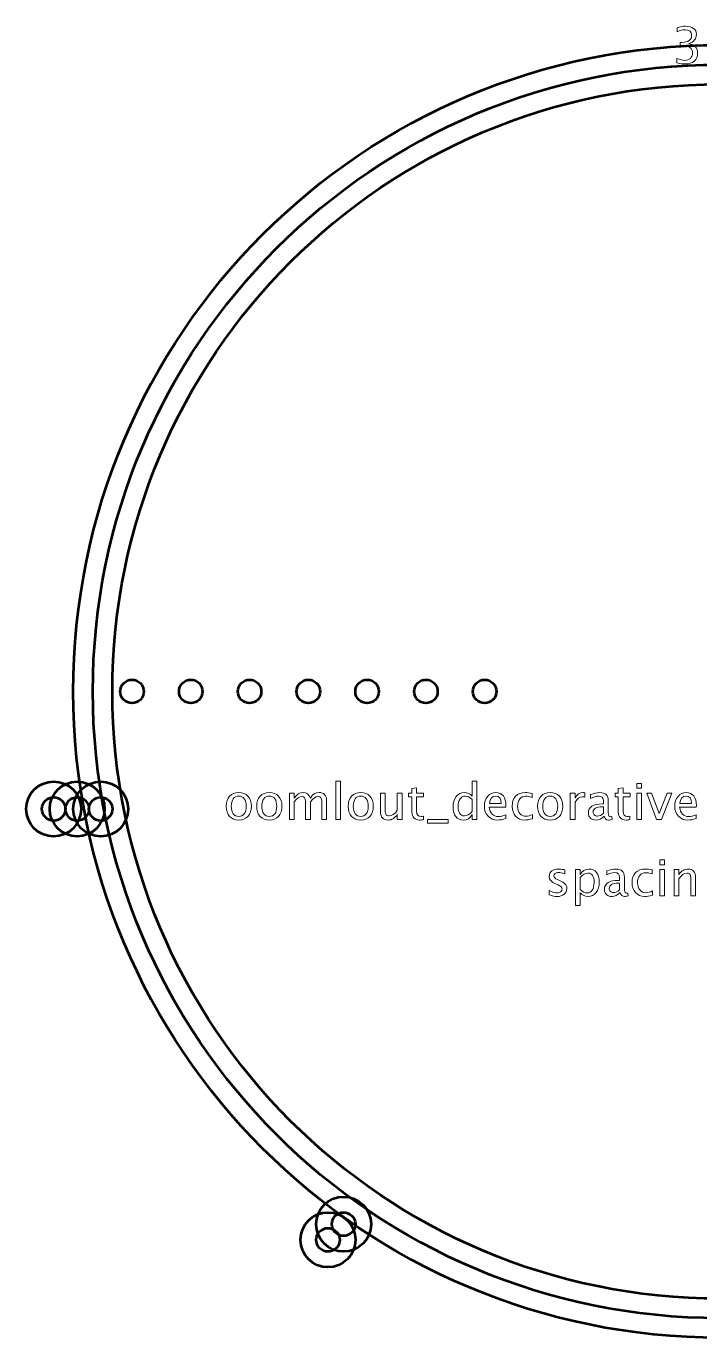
# Model space of a CAD drawing. Header units: centimetres. Extents: x -34 to 33, y -93 to 42.
# Drawn here: x -32.7 to -15.51, y -40.5 to -7.02 of the extents above; entities that cross this region are included whole.
import ezdxf

# ---------------------------------------------------------------- set-up
doc = ezdxf.new("R2010")
doc.units = ezdxf.units.CM
doc.header["$MEASUREMENT"] = 0
doc.layers.add('Layer 1', color=7, linetype='Continuous')

msp = doc.modelspace()

# ---------------------------------------------------------------- linework, layer by layer
at = {"layer": 'Layer 1', "color": 5, "lineweight": 53}
for centre, major_axis in [((-15, -24), (0, 16.5)), ((-15, -24), (0, 16)), ((-15, -24), (0, 15.5)), ((-32, -27), (0, 0.7)), ((-31.4, -27), (0, 0.7)), ((-30.8, -27), (0, 0.7)), ((-24.6, -37.6), (0, 0.7)), ((-24.6, -37.6), (0, 0.7)), ((-25, -38), (0, 0.7))]:
    msp.add_ellipse(centre, major_axis=major_axis, ratio=1, dxfattribs=at)
at = {"layer": 'Layer 1', "lineweight": 53}
for centre in [(-30, -24), (-28.5, -24), (-27, -24), (-25.5, -24), (-24, -24), (-22.5, -24), (-21, -24), (-32, -27), (-31.4, -27), (-30.8, -27), (-24.6, -37.6), (-24.6, -37.6), (-25, -38)]:
    msp.add_ellipse(centre, major_axis=(0, 0.3), ratio=1, dxfattribs=at)
at = {"layer": 'Layer 1', "color": 5, "lineweight": 9}
for points, knots in [([(-16.09961, -7.95276), (-16.09961, -7.95276), (-16.09961, -7.83846), (-16.09961, -7.83846), (-16.09961, -7.83846), (-16.0124, -7.87317), (-15.94403, -7.89053), (-15.89387, -7.89053), (-15.89387, -7.89053), (-15.83481, -7.89053), (-15.78719, -7.8736), (-15.75057, -7.83952), (-15.75057, -7.83952), (-15.71395, -7.80544), (-15.69575, -7.76099), (-15.69575, -7.70638), (-15.69575, -7.70638), (-15.69575, -7.57684), (-15.78592, -7.51207), (-15.96626, -7.51207), (-15.96626, -7.51207), (-15.96626, -7.51207), (-16.01452, -7.51207), (-16.01452, -7.51207), (-16.01452, -7.51207), (-16.01452, -7.51207), (-16.01452, -7.43015), (-16.01452, -7.43015), (-16.01452, -7.43015), (-16.01452, -7.43015), (-15.97176, -7.42952), (-15.97176, -7.42952), (-15.97176, -7.42952), (-15.80222, -7.42952), (-15.71734, -7.36983), (-15.71734, -7.25024), (-15.71734, -7.25024), (-15.71734, -7.15647), (-15.77364, -7.10948), (-15.88604, -7.10948), (-15.88604, -7.10948), (-15.94636, -7.10948), (-16.01325, -7.12684), (-16.08691, -7.16155), (-16.08691, -7.16155), (-16.08691, -7.16155), (-16.08691, -7.05487), (-16.08691, -7.05487), (-16.08691, -7.05487), (-16.01473, -7.03032), (-15.94509, -7.01804), (-15.87821, -7.01804), (-15.87821, -7.01804), (-15.78719, -7.01804), (-15.71713, -7.03624), (-15.66844, -7.07265), (-15.66844, -7.07265), (-15.61976, -7.10884), (-15.59542, -7.16155), (-15.59542, -7.23055), (-15.59542, -7.23055), (-15.59542, -7.33829), (-15.65913, -7.41513), (-15.78677, -7.46085), (-15.78677, -7.46085), (-15.63881, -7.49535), (-15.56494, -7.57642), (-15.56494, -7.70447), (-15.56494, -7.70447), (-15.56494, -7.79083), (-15.59351, -7.85878), (-15.65045, -7.9081), (-15.65045, -7.9081), (-15.70739, -7.95742), (-15.78571, -7.98197), (-15.88519, -7.98197), (-15.88519, -7.98197), (-15.94192, -7.98197), (-16.01325, -7.97223), (-16.09961, -7.95276)], [0, 0, 0, 0, 0.04761905, 0.04761905, 0.04761905, 0.04761905, 0.0952381, 0.0952381, 0.0952381, 0.0952381, 0.14285714, 0.14285714, 0.14285714, 0.14285714, 0.19047619, 0.19047619, 0.19047619, 0.19047619, 0.23809524, 0.23809524, 0.23809524, 0.23809524, 0.28571429, 0.28571429, 0.28571429, 0.28571429, 0.33333333, 0.33333333, 0.33333333, 0.33333333, 0.38095238, 0.38095238, 0.38095238, 0.38095238, 0.42857143, 0.42857143, 0.42857143, 0.42857143, 0.47619048, 0.47619048, 0.47619048, 0.47619048, 0.52380952, 0.52380952, 0.52380952, 0.52380952, 0.57142857, 0.57142857, 0.57142857, 0.57142857, 0.61904762, 0.61904762, 0.61904762, 0.61904762, 0.66666667, 0.66666667, 0.66666667, 0.66666667, 0.71428571, 0.71428571, 0.71428571, 0.71428571, 0.76190476, 0.76190476, 0.76190476, 0.76190476, 0.80952381, 0.80952381, 0.80952381, 0.80952381, 0.85714286, 0.85714286, 0.85714286, 0.85714286, 0.9047619, 0.9047619, 0.9047619, 0.9047619, 1, 1, 1, 1]), ([(-24.79826, -27.26853), (-24.79826, -27.26853), (-24.79826, -26.28936), (-24.79826, -26.28936), (-24.79826, -26.28936), (-24.79826, -26.28936), (-24.67634, -26.28936), (-24.67634, -26.28936), (-24.67634, -26.28936), (-24.67634, -26.28936), (-24.67634, -27.26853), (-24.67634, -27.26853), (-24.67634, -27.26853), (-24.67634, -27.26853), (-24.79826, -27.26853), (-24.79826, -27.26853)], [0, 0, 0, 0, 0.2, 0.2, 0.2, 0.2, 0.4, 0.4, 0.4, 0.4, 0.6, 0.6, 0.6, 0.6, 1, 1, 1, 1]), ([(-21.31973, -27.26853), (-21.31973, -27.26853), (-21.31973, -27.14216), (-21.31973, -27.14216), (-21.31973, -27.14216), (-21.36947, -27.23657), (-21.4444, -27.28377), (-21.54452, -27.28377), (-21.54452, -27.28377), (-21.6258, -27.28377), (-21.68972, -27.25435), (-21.73629, -27.19529), (-21.73629, -27.19529), (-21.78286, -27.13624), (-21.80614, -27.05559), (-21.80614, -26.95336), (-21.80614, -26.95336), (-21.80614, -26.8416), (-21.77968, -26.75164), (-21.72698, -26.68348), (-21.72698, -26.68348), (-21.67406, -26.61554), (-21.60463, -26.58146), (-21.51848, -26.58146), (-21.51848, -26.58146), (-21.43869, -26.58146), (-21.37222, -26.61194), (-21.31973, -26.67311), (-21.31973, -26.67311), (-21.31973, -26.67311), (-21.31973, -26.28936), (-21.31973, -26.28936), (-21.31973, -26.28936), (-21.31973, -26.28936), (-21.19781, -26.28936), (-21.19781, -26.28936), (-21.19781, -26.28936), (-21.19781, -26.28936), (-21.19781, -27.26853), (-21.19781, -27.26853), (-21.19781, -27.26853), (-21.19781, -27.26853), (-21.31973, -27.26853), (-21.31973, -27.26853)], [0, 0, 0, 0, 0.08333333, 0.08333333, 0.08333333, 0.08333333, 0.16666667, 0.16666667, 0.16666667, 0.16666667, 0.25, 0.25, 0.25, 0.25, 0.33333333, 0.33333333, 0.33333333, 0.33333333, 0.41666667, 0.41666667, 0.41666667, 0.41666667, 0.5, 0.5, 0.5, 0.5, 0.58333333, 0.58333333, 0.58333333, 0.58333333, 0.66666667, 0.66666667, 0.66666667, 0.66666667, 0.75, 0.75, 0.75, 0.75, 0.83333333, 0.83333333, 0.83333333, 0.83333333, 1, 1, 1, 1]), ([(-17.11943, -26.47224), (-17.11943, -26.47224), (-17.11943, -26.35032), (-17.11943, -26.35032), (-17.11943, -26.35032), (-17.11943, -26.35032), (-16.99751, -26.35032), (-16.99751, -26.35032), (-16.99751, -26.35032), (-16.99751, -26.35032), (-16.99751, -26.47224), (-16.99751, -26.47224), (-16.99751, -26.47224), (-16.99751, -26.47224), (-17.11943, -26.47224), (-17.11943, -26.47224)], [0, 0, 0, 0, 0.2, 0.2, 0.2, 0.2, 0.4, 0.4, 0.4, 0.4, 0.6, 0.6, 0.6, 0.6, 1, 1, 1, 1]), ([(-27.27645, -27.28377), (-27.3753, -27.28377), (-27.45361, -27.25223), (-27.51119, -27.18915), (-27.51119, -27.18915), (-27.56897, -27.12608), (-27.59776, -27.04035), (-27.59776, -26.93219), (-27.59776, -26.93219), (-27.59776, -26.82424), (-27.56897, -26.73873), (-27.51119, -26.67586), (-27.51119, -26.67586), (-27.45361, -26.613), (-27.3753, -26.58146), (-27.27645, -26.58146), (-27.27645, -26.58146), (-27.1776, -26.58146), (-27.09928, -26.613), (-27.04171, -26.67586), (-27.04171, -26.67586), (-26.98393, -26.73873), (-26.95514, -26.82424), (-26.95514, -26.93219), (-26.95514, -26.93219), (-26.95514, -27.04035), (-26.98393, -27.12608), (-27.04171, -27.18915), (-27.04171, -27.18915), (-27.09928, -27.25223), (-27.1776, -27.28377), (-27.27645, -27.28377)], [0, 0, 0, 0, 0.11111111, 0.11111111, 0.11111111, 0.11111111, 0.22222222, 0.22222222, 0.22222222, 0.22222222, 0.33333333, 0.33333333, 0.33333333, 0.33333333, 0.44444444, 0.44444444, 0.44444444, 0.44444444, 0.55555556, 0.55555556, 0.55555556, 0.55555556, 0.66666667, 0.66666667, 0.66666667, 0.66666667, 0.77777778, 0.77777778, 0.77777778, 0.77777778, 1, 1, 1, 1]), ([(-27.27666, -27.19233), (-27.21634, -27.19233), (-27.16935, -27.16968), (-27.1359, -27.12417), (-27.1359, -27.12417), (-27.10267, -27.07888), (-27.08595, -27.01474), (-27.08595, -26.93219), (-27.08595, -26.93219), (-27.08595, -26.84985), (-27.10267, -26.78593), (-27.1359, -26.74063), (-27.1359, -26.74063), (-27.16935, -26.69555), (-27.21634, -26.6729), (-27.27666, -26.6729), (-27.27666, -26.6729), (-27.3372, -26.6729), (-27.38419, -26.69555), (-27.41721, -26.74063), (-27.41721, -26.74063), (-27.45044, -26.78593), (-27.46695, -26.84985), (-27.46695, -26.93219), (-27.46695, -26.93219), (-27.46695, -27.01474), (-27.45044, -27.07888), (-27.41721, -27.12417), (-27.41721, -27.12417), (-27.38419, -27.16968), (-27.3372, -27.19233), (-27.27666, -27.19233)], [0, 0, 0, 0, 0.11111111, 0.11111111, 0.11111111, 0.11111111, 0.22222222, 0.22222222, 0.22222222, 0.22222222, 0.33333333, 0.33333333, 0.33333333, 0.33333333, 0.44444444, 0.44444444, 0.44444444, 0.44444444, 0.55555556, 0.55555556, 0.55555556, 0.55555556, 0.66666667, 0.66666667, 0.66666667, 0.66666667, 0.77777778, 0.77777778, 0.77777778, 0.77777778, 1, 1, 1, 1]), ([(-26.49625, -27.28377), (-26.5951, -27.28377), (-26.67341, -27.25223), (-26.73099, -27.18915), (-26.73099, -27.18915), (-26.78877, -27.12608), (-26.81756, -27.04035), (-26.81756, -26.93219), (-26.81756, -26.93219), (-26.81756, -26.82424), (-26.78877, -26.73873), (-26.73099, -26.67586), (-26.73099, -26.67586), (-26.67341, -26.613), (-26.5951, -26.58146), (-26.49625, -26.58146), (-26.49625, -26.58146), (-26.3974, -26.58146), (-26.31908, -26.613), (-26.26151, -26.67586), (-26.26151, -26.67586), (-26.20373, -26.73873), (-26.17494, -26.82424), (-26.17494, -26.93219), (-26.17494, -26.93219), (-26.17494, -27.04035), (-26.20373, -27.12608), (-26.26151, -27.18915), (-26.26151, -27.18915), (-26.31908, -27.25223), (-26.3974, -27.28377), (-26.49625, -27.28377)], [0, 0, 0, 0, 0.11111111, 0.11111111, 0.11111111, 0.11111111, 0.22222222, 0.22222222, 0.22222222, 0.22222222, 0.33333333, 0.33333333, 0.33333333, 0.33333333, 0.44444444, 0.44444444, 0.44444444, 0.44444444, 0.55555556, 0.55555556, 0.55555556, 0.55555556, 0.66666667, 0.66666667, 0.66666667, 0.66666667, 0.77777778, 0.77777778, 0.77777778, 0.77777778, 1, 1, 1, 1]), ([(-26.49646, -27.19233), (-26.43614, -27.19233), (-26.38915, -27.16968), (-26.3557, -27.12417), (-26.3557, -27.12417), (-26.32247, -27.07888), (-26.30575, -27.01474), (-26.30575, -26.93219), (-26.30575, -26.93219), (-26.30575, -26.84985), (-26.32247, -26.78593), (-26.3557, -26.74063), (-26.3557, -26.74063), (-26.38915, -26.69555), (-26.43614, -26.6729), (-26.49646, -26.6729), (-26.49646, -26.6729), (-26.557, -26.6729), (-26.60399, -26.69555), (-26.63701, -26.74063), (-26.63701, -26.74063), (-26.67024, -26.78593), (-26.68675, -26.84985), (-26.68675, -26.93219), (-26.68675, -26.93219), (-26.68675, -27.01474), (-26.67024, -27.07888), (-26.63701, -27.12417), (-26.63701, -27.12417), (-26.60399, -27.16968), (-26.557, -27.19233), (-26.49646, -27.19233)], [0, 0, 0, 0, 0.11111111, 0.11111111, 0.11111111, 0.11111111, 0.22222222, 0.22222222, 0.22222222, 0.22222222, 0.33333333, 0.33333333, 0.33333333, 0.33333333, 0.44444444, 0.44444444, 0.44444444, 0.44444444, 0.55555556, 0.55555556, 0.55555556, 0.55555556, 0.66666667, 0.66666667, 0.66666667, 0.66666667, 0.77777778, 0.77777778, 0.77777778, 0.77777778, 1, 1, 1, 1]), ([(-25.98402, -27.26853), (-25.98402, -27.26853), (-25.98402, -26.59543), (-25.98402, -26.59543), (-25.98402, -26.59543), (-25.98402, -26.59543), (-25.8621, -26.59543), (-25.8621, -26.59543), (-25.8621, -26.59543), (-25.8621, -26.59543), (-25.8621, -26.72264), (-25.8621, -26.72264), (-25.8621, -26.72264), (-25.80262, -26.62845), (-25.72642, -26.58146), (-25.63308, -26.58146), (-25.63308, -26.58146), (-25.54312, -26.58146), (-25.48195, -26.62845), (-25.44935, -26.72264), (-25.44935, -26.72264), (-25.39156, -26.6276), (-25.31621, -26.58019), (-25.22371, -26.58019), (-25.22371, -26.58019), (-25.16466, -26.58019), (-25.11873, -26.59755), (-25.08592, -26.63247), (-25.08592, -26.63247), (-25.05311, -26.6674), (-25.0366, -26.71629), (-25.0366, -26.77916), (-25.0366, -26.77916), (-25.0366, -26.77916), (-25.0366, -27.26853), (-25.0366, -27.26853), (-25.0366, -27.26853), (-25.0366, -27.26853), (-25.15852, -27.26853), (-25.15852, -27.26853), (-25.15852, -27.26853), (-25.15852, -27.26853), (-25.15852, -26.79926), (-25.15852, -26.79926), (-25.15852, -26.79926), (-25.15852, -26.72264), (-25.189, -26.68433), (-25.24996, -26.68433), (-25.24996, -26.68433), (-25.31325, -26.68433), (-25.37971, -26.72899), (-25.44935, -26.81853), (-25.44935, -26.81853), (-25.44935, -26.81853), (-25.44935, -27.26853), (-25.44935, -27.26853), (-25.44935, -27.26853), (-25.44935, -27.26853), (-25.57127, -27.26853), (-25.57127, -27.26853), (-25.57127, -27.26853), (-25.57127, -27.26853), (-25.57127, -26.79884), (-25.57127, -26.79884), (-25.57127, -26.79884), (-25.57127, -26.72158), (-25.60217, -26.68306), (-25.66419, -26.68306), (-25.66419, -26.68306), (-25.72579, -26.68306), (-25.79183, -26.72793), (-25.8621, -26.81789), (-25.8621, -26.81789), (-25.8621, -26.81789), (-25.8621, -27.26853), (-25.8621, -27.26853), (-25.8621, -27.26853), (-25.8621, -27.26853), (-25.98402, -27.26853), (-25.98402, -27.26853)], [0, 0, 0, 0, 0.04761905, 0.04761905, 0.04761905, 0.04761905, 0.0952381, 0.0952381, 0.0952381, 0.0952381, 0.14285714, 0.14285714, 0.14285714, 0.14285714, 0.19047619, 0.19047619, 0.19047619, 0.19047619, 0.23809524, 0.23809524, 0.23809524, 0.23809524, 0.28571429, 0.28571429, 0.28571429, 0.28571429, 0.33333333, 0.33333333, 0.33333333, 0.33333333, 0.38095238, 0.38095238, 0.38095238, 0.38095238, 0.42857143, 0.42857143, 0.42857143, 0.42857143, 0.47619048, 0.47619048, 0.47619048, 0.47619048, 0.52380952, 0.52380952, 0.52380952, 0.52380952, 0.57142857, 0.57142857, 0.57142857, 0.57142857, 0.61904762, 0.61904762, 0.61904762, 0.61904762, 0.66666667, 0.66666667, 0.66666667, 0.66666667, 0.71428571, 0.71428571, 0.71428571, 0.71428571, 0.76190476, 0.76190476, 0.76190476, 0.76190476, 0.80952381, 0.80952381, 0.80952381, 0.80952381, 0.85714286, 0.85714286, 0.85714286, 0.85714286, 0.9047619, 0.9047619, 0.9047619, 0.9047619, 1, 1, 1, 1]), ([(-24.16326, -27.28377), (-24.26211, -27.28377), (-24.34042, -27.25223), (-24.398, -27.18915), (-24.398, -27.18915), (-24.45578, -27.12608), (-24.48457, -27.04035), (-24.48457, -26.93219), (-24.48457, -26.93219), (-24.48457, -26.82424), (-24.45578, -26.73873), (-24.398, -26.67586), (-24.398, -26.67586), (-24.34042, -26.613), (-24.26211, -26.58146), (-24.16326, -26.58146), (-24.16326, -26.58146), (-24.06441, -26.58146), (-23.98609, -26.613), (-23.92852, -26.67586), (-23.92852, -26.67586), (-23.87074, -26.73873), (-23.84195, -26.82424), (-23.84195, -26.93219), (-23.84195, -26.93219), (-23.84195, -27.04035), (-23.87074, -27.12608), (-23.92852, -27.18915), (-23.92852, -27.18915), (-23.98609, -27.25223), (-24.06441, -27.28377), (-24.16326, -27.28377)], [0, 0, 0, 0, 0.11111111, 0.11111111, 0.11111111, 0.11111111, 0.22222222, 0.22222222, 0.22222222, 0.22222222, 0.33333333, 0.33333333, 0.33333333, 0.33333333, 0.44444444, 0.44444444, 0.44444444, 0.44444444, 0.55555556, 0.55555556, 0.55555556, 0.55555556, 0.66666667, 0.66666667, 0.66666667, 0.66666667, 0.77777778, 0.77777778, 0.77777778, 0.77777778, 1, 1, 1, 1]), ([(-24.16347, -27.19233), (-24.10315, -27.19233), (-24.05616, -27.16968), (-24.02271, -27.12417), (-24.02271, -27.12417), (-23.98948, -27.07888), (-23.97276, -27.01474), (-23.97276, -26.93219), (-23.97276, -26.93219), (-23.97276, -26.84985), (-23.98948, -26.78593), (-24.02271, -26.74063), (-24.02271, -26.74063), (-24.05616, -26.69555), (-24.10315, -26.6729), (-24.16347, -26.6729), (-24.16347, -26.6729), (-24.22401, -26.6729), (-24.271, -26.69555), (-24.30402, -26.74063), (-24.30402, -26.74063), (-24.33725, -26.78593), (-24.35376, -26.84985), (-24.35376, -26.93219), (-24.35376, -26.93219), (-24.35376, -27.01474), (-24.33725, -27.07888), (-24.30402, -27.12417), (-24.30402, -27.12417), (-24.271, -27.16968), (-24.22401, -27.19233), (-24.16347, -27.19233)], [0, 0, 0, 0, 0.11111111, 0.11111111, 0.11111111, 0.11111111, 0.22222222, 0.22222222, 0.22222222, 0.22222222, 0.33333333, 0.33333333, 0.33333333, 0.33333333, 0.44444444, 0.44444444, 0.44444444, 0.44444444, 0.55555556, 0.55555556, 0.55555556, 0.55555556, 0.66666667, 0.66666667, 0.66666667, 0.66666667, 0.77777778, 0.77777778, 0.77777778, 0.77777778, 1, 1, 1, 1]), ([(-23.22939, -27.26853), (-23.22939, -27.26853), (-23.22939, -27.14195), (-23.22939, -27.14195), (-23.22939, -27.14195), (-23.29437, -27.23657), (-23.37332, -27.28377), (-23.46603, -27.28377), (-23.46603, -27.28377), (-23.52488, -27.28377), (-23.57165, -27.26535), (-23.60637, -27.22831), (-23.60637, -27.22831), (-23.64129, -27.19127), (-23.65865, -27.14153), (-23.65865, -27.07866), (-23.65865, -27.07866), (-23.65865, -27.07866), (-23.65865, -26.59543), (-23.65865, -26.59543), (-23.65865, -26.59543), (-23.65865, -26.59543), (-23.53673, -26.59543), (-23.53673, -26.59543), (-23.53673, -26.59543), (-23.53673, -26.59543), (-23.53673, -27.03887), (-23.53673, -27.03887), (-23.53673, -27.03887), (-23.53673, -27.08946), (-23.52932, -27.12523), (-23.51472, -27.1464), (-23.51472, -27.1464), (-23.4999, -27.16778), (-23.47535, -27.17836), (-23.44084, -27.17836), (-23.44084, -27.17836), (-23.36634, -27.17836), (-23.29564, -27.12946), (-23.22939, -27.03146), (-23.22939, -27.03146), (-23.22939, -27.03146), (-23.22939, -26.59543), (-23.22939, -26.59543), (-23.22939, -26.59543), (-23.22939, -26.59543), (-23.10747, -26.59543), (-23.10747, -26.59543), (-23.10747, -26.59543), (-23.10747, -26.59543), (-23.10747, -27.26853), (-23.10747, -27.26853), (-23.10747, -27.26853), (-23.10747, -27.26853), (-23.22939, -27.26853), (-23.22939, -27.26853)], [0, 0, 0, 0, 0.06666667, 0.06666667, 0.06666667, 0.06666667, 0.13333333, 0.13333333, 0.13333333, 0.13333333, 0.2, 0.2, 0.2, 0.2, 0.26666667, 0.26666667, 0.26666667, 0.26666667, 0.33333333, 0.33333333, 0.33333333, 0.33333333, 0.4, 0.4, 0.4, 0.4, 0.46666667, 0.46666667, 0.46666667, 0.46666667, 0.53333333, 0.53333333, 0.53333333, 0.53333333, 0.6, 0.6, 0.6, 0.6, 0.66666667, 0.66666667, 0.66666667, 0.66666667, 0.73333333, 0.73333333, 0.73333333, 0.73333333, 0.8, 0.8, 0.8, 0.8, 0.86666667, 0.86666667, 0.86666667, 0.86666667, 1, 1, 1, 1]), ([(-22.56179, -27.26832), (-22.59947, -27.27869), (-22.63227, -27.28377), (-22.66, -27.28377), (-22.66, -27.28377), (-22.72223, -27.28377), (-22.7707, -27.26599), (-22.80542, -27.23043), (-22.80542, -27.23043), (-22.84034, -27.19487), (-22.8577, -27.14555), (-22.8577, -27.08226), (-22.8577, -27.08226), (-22.8577, -27.08226), (-22.8577, -26.68687), (-22.8577, -26.68687), (-22.8577, -26.68687), (-22.8577, -26.68687), (-22.94194, -26.68687), (-22.94194, -26.68687), (-22.94194, -26.68687), (-22.94194, -26.68687), (-22.94194, -26.59543), (-22.94194, -26.59543), (-22.94194, -26.59543), (-22.94194, -26.59543), (-22.8577, -26.59543), (-22.8577, -26.59543), (-22.8577, -26.59543), (-22.8577, -26.59543), (-22.8577, -26.47372), (-22.8577, -26.47372), (-22.8577, -26.47372), (-22.8577, -26.47372), (-22.73578, -26.46208), (-22.73578, -26.46208), (-22.73578, -26.46208), (-22.73578, -26.46208), (-22.73578, -26.59543), (-22.73578, -26.59543), (-22.73578, -26.59543), (-22.73578, -26.59543), (-22.55925, -26.59543), (-22.55925, -26.59543), (-22.55925, -26.59543), (-22.55925, -26.59543), (-22.55925, -26.68687), (-22.55925, -26.68687), (-22.55925, -26.68687), (-22.55925, -26.68687), (-22.73578, -26.68687), (-22.73578, -26.68687), (-22.73578, -26.68687), (-22.73578, -26.68687), (-22.73578, -27.06025), (-22.73578, -27.06025), (-22.73578, -27.06025), (-22.73578, -27.1483), (-22.69747, -27.19233), (-22.62106, -27.19233), (-22.62106, -27.19233), (-22.60476, -27.19233), (-22.58507, -27.18958), (-22.56179, -27.18429), (-22.56179, -27.18429), (-22.56179, -27.18429), (-22.56179, -27.26832), (-22.56179, -27.26832)], [0, 0, 0, 0, 0.05555556, 0.05555556, 0.05555556, 0.05555556, 0.11111111, 0.11111111, 0.11111111, 0.11111111, 0.16666667, 0.16666667, 0.16666667, 0.16666667, 0.22222222, 0.22222222, 0.22222222, 0.22222222, 0.27777778, 0.27777778, 0.27777778, 0.27777778, 0.33333333, 0.33333333, 0.33333333, 0.33333333, 0.38888889, 0.38888889, 0.38888889, 0.38888889, 0.44444444, 0.44444444, 0.44444444, 0.44444444, 0.5, 0.5, 0.5, 0.5, 0.55555556, 0.55555556, 0.55555556, 0.55555556, 0.61111111, 0.61111111, 0.61111111, 0.61111111, 0.66666667, 0.66666667, 0.66666667, 0.66666667, 0.72222222, 0.72222222, 0.72222222, 0.72222222, 0.77777778, 0.77777778, 0.77777778, 0.77777778, 0.83333333, 0.83333333, 0.83333333, 0.83333333, 0.88888889, 0.88888889, 0.88888889, 0.88888889, 1, 1, 1, 1]), ([(-21.31973, -26.75651), (-21.38302, -26.70084), (-21.44292, -26.6729), (-21.49965, -26.6729), (-21.49965, -26.6729), (-21.55553, -26.6729), (-21.59871, -26.69618), (-21.6294, -26.74296), (-21.6294, -26.74296), (-21.66009, -26.78953), (-21.67533, -26.85557), (-21.67533, -26.94108), (-21.67533, -26.94108), (-21.67533, -27.09835), (-21.62326, -27.17709), (-21.51891, -27.17709), (-21.51891, -27.17709), (-21.45117, -27.17709), (-21.38471, -27.14005), (-21.31973, -27.06618), (-21.31973, -27.06618), (-21.31973, -27.06618), (-21.31973, -26.75651), (-21.31973, -26.75651)], [0, 0, 0, 0, 0.14285714, 0.14285714, 0.14285714, 0.14285714, 0.28571429, 0.28571429, 0.28571429, 0.28571429, 0.42857143, 0.42857143, 0.42857143, 0.42857143, 0.57142857, 0.57142857, 0.57142857, 0.57142857, 0.71428571, 0.71428571, 0.71428571, 0.71428571, 1, 1, 1, 1]), ([(-20.45952, -27.24694), (-20.54143, -27.27149), (-20.6115, -27.28377), (-20.66992, -27.28377), (-20.66992, -27.28377), (-20.76961, -27.28377), (-20.85068, -27.25075), (-20.91312, -27.18492), (-20.91312, -27.18492), (-20.97556, -27.11909), (-21.00689, -27.03379), (-21.00689, -26.9288), (-21.00689, -26.9288), (-21.00689, -26.82699), (-20.97937, -26.74338), (-20.92413, -26.67798), (-20.92413, -26.67798), (-20.86888, -26.61279), (-20.79819, -26.58019), (-20.71204, -26.58019), (-20.71204, -26.58019), (-20.63055, -26.58019), (-20.56747, -26.60919), (-20.52302, -26.66718), (-20.52302, -26.66718), (-20.47857, -26.72518), (-20.45634, -26.80731), (-20.45634, -26.91378), (-20.45634, -26.91378), (-20.45634, -26.91378), (-20.45698, -26.95103), (-20.45698, -26.95103), (-20.45698, -26.95103), (-20.45698, -26.95103), (-20.88243, -26.95103), (-20.88243, -26.95103), (-20.88243, -26.95103), (-20.86465, -27.1119), (-20.78612, -27.19233), (-20.64706, -27.19233), (-20.64706, -27.19233), (-20.59604, -27.19233), (-20.5336, -27.17794), (-20.45952, -27.14915), (-20.45952, -27.14915), (-20.45952, -27.14915), (-20.45952, -27.24694), (-20.45952, -27.24694)], [0, 0, 0, 0, 0.07692308, 0.07692308, 0.07692308, 0.07692308, 0.15384615, 0.15384615, 0.15384615, 0.15384615, 0.23076923, 0.23076923, 0.23076923, 0.23076923, 0.30769231, 0.30769231, 0.30769231, 0.30769231, 0.38461538, 0.38461538, 0.38461538, 0.38461538, 0.46153846, 0.46153846, 0.46153846, 0.46153846, 0.53846154, 0.53846154, 0.53846154, 0.53846154, 0.61538462, 0.61538462, 0.61538462, 0.61538462, 0.69230769, 0.69230769, 0.69230769, 0.69230769, 0.76923077, 0.76923077, 0.76923077, 0.76923077, 0.84615385, 0.84615385, 0.84615385, 0.84615385, 1, 1, 1, 1]), ([(-20.87608, -26.85959), (-20.87608, -26.85959), (-20.5789, -26.85959), (-20.5789, -26.85959), (-20.5789, -26.85959), (-20.5789, -26.73428), (-20.62568, -26.67163), (-20.71902, -26.67163), (-20.71902, -26.67163), (-20.813, -26.67163), (-20.86528, -26.73428), (-20.87608, -26.85959)], [0, 0, 0, 0, 0.25, 0.25, 0.25, 0.25, 0.5, 0.5, 0.5, 0.5, 1, 1, 1, 1]), ([(-19.77859, -27.24821), (-19.85754, -27.27192), (-19.9257, -27.28377), (-19.98306, -27.28377), (-19.98306, -27.28377), (-20.07408, -27.28377), (-20.14943, -27.25011), (-20.20933, -27.18302), (-20.20933, -27.18302), (-20.26923, -27.11571), (-20.29929, -27.03083), (-20.29929, -26.92859), (-20.29929, -26.92859), (-20.29929, -26.81937), (-20.26966, -26.73407), (-20.21039, -26.67311), (-20.21039, -26.67311), (-20.15112, -26.61194), (-20.06836, -26.58146), (-19.9621, -26.58146), (-19.9621, -26.58146), (-19.90982, -26.58146), (-19.85098, -26.58866), (-19.78621, -26.60305), (-19.78621, -26.60305), (-19.78621, -26.60305), (-19.78621, -26.70592), (-19.78621, -26.70592), (-19.78621, -26.70592), (-19.855, -26.6856), (-19.91109, -26.67544), (-19.95427, -26.67544), (-19.95427, -26.67544), (-20.01693, -26.67544), (-20.06709, -26.69893), (-20.10456, -26.74571), (-20.10456, -26.74571), (-20.14202, -26.79249), (-20.16086, -26.85493), (-20.16086, -26.93283), (-20.16086, -26.93283), (-20.16086, -27.00839), (-20.14139, -27.06935), (-20.10265, -27.11613), (-20.10265, -27.11613), (-20.06392, -27.1627), (-20.01333, -27.18598), (-19.95046, -27.18598), (-19.95046, -27.18598), (-19.89479, -27.18598), (-19.83764, -27.17159), (-19.77859, -27.1428), (-19.77859, -27.1428), (-19.77859, -27.1428), (-19.77859, -27.24821), (-19.77859, -27.24821)], [0, 0, 0, 0, 0.06666667, 0.06666667, 0.06666667, 0.06666667, 0.13333333, 0.13333333, 0.13333333, 0.13333333, 0.2, 0.2, 0.2, 0.2, 0.26666667, 0.26666667, 0.26666667, 0.26666667, 0.33333333, 0.33333333, 0.33333333, 0.33333333, 0.4, 0.4, 0.4, 0.4, 0.46666667, 0.46666667, 0.46666667, 0.46666667, 0.53333333, 0.53333333, 0.53333333, 0.53333333, 0.6, 0.6, 0.6, 0.6, 0.66666667, 0.66666667, 0.66666667, 0.66666667, 0.73333333, 0.73333333, 0.73333333, 0.73333333, 0.8, 0.8, 0.8, 0.8, 0.86666667, 0.86666667, 0.86666667, 0.86666667, 1, 1, 1, 1]), ([(-19.32753, -27.28377), (-19.42638, -27.28377), (-19.50469, -27.25223), (-19.56227, -27.18915), (-19.56227, -27.18915), (-19.62005, -27.12608), (-19.64884, -27.04035), (-19.64884, -26.93219), (-19.64884, -26.93219), (-19.64884, -26.82424), (-19.62005, -26.73873), (-19.56227, -26.67586), (-19.56227, -26.67586), (-19.50469, -26.613), (-19.42638, -26.58146), (-19.32753, -26.58146), (-19.32753, -26.58146), (-19.22868, -26.58146), (-19.15036, -26.613), (-19.09279, -26.67586), (-19.09279, -26.67586), (-19.03501, -26.73873), (-19.00622, -26.82424), (-19.00622, -26.93219), (-19.00622, -26.93219), (-19.00622, -27.04035), (-19.03501, -27.12608), (-19.09279, -27.18915), (-19.09279, -27.18915), (-19.15036, -27.25223), (-19.22868, -27.28377), (-19.32753, -27.28377)], [0, 0, 0, 0, 0.11111111, 0.11111111, 0.11111111, 0.11111111, 0.22222222, 0.22222222, 0.22222222, 0.22222222, 0.33333333, 0.33333333, 0.33333333, 0.33333333, 0.44444444, 0.44444444, 0.44444444, 0.44444444, 0.55555556, 0.55555556, 0.55555556, 0.55555556, 0.66666667, 0.66666667, 0.66666667, 0.66666667, 0.77777778, 0.77777778, 0.77777778, 0.77777778, 1, 1, 1, 1]), ([(-19.32774, -27.19233), (-19.26742, -27.19233), (-19.22043, -27.16968), (-19.18698, -27.12417), (-19.18698, -27.12417), (-19.15375, -27.07888), (-19.13703, -27.01474), (-19.13703, -26.93219), (-19.13703, -26.93219), (-19.13703, -26.84985), (-19.15375, -26.78593), (-19.18698, -26.74063), (-19.18698, -26.74063), (-19.22043, -26.69555), (-19.26742, -26.6729), (-19.32774, -26.6729), (-19.32774, -26.6729), (-19.38828, -26.6729), (-19.43527, -26.69555), (-19.46829, -26.74063), (-19.46829, -26.74063), (-19.50152, -26.78593), (-19.51803, -26.84985), (-19.51803, -26.93219), (-19.51803, -26.93219), (-19.51803, -27.01474), (-19.50152, -27.07888), (-19.46829, -27.12417), (-19.46829, -27.12417), (-19.43527, -27.16968), (-19.38828, -27.19233), (-19.32774, -27.19233)], [0, 0, 0, 0, 0.11111111, 0.11111111, 0.11111111, 0.11111111, 0.22222222, 0.22222222, 0.22222222, 0.22222222, 0.33333333, 0.33333333, 0.33333333, 0.33333333, 0.44444444, 0.44444444, 0.44444444, 0.44444444, 0.55555556, 0.55555556, 0.55555556, 0.55555556, 0.66666667, 0.66666667, 0.66666667, 0.66666667, 0.77777778, 0.77777778, 0.77777778, 0.77777778, 1, 1, 1, 1]), ([(-18.8153, -27.26853), (-18.8153, -27.26853), (-18.8153, -26.59543), (-18.8153, -26.59543), (-18.8153, -26.59543), (-18.8153, -26.59543), (-18.69338, -26.59543), (-18.69338, -26.59543), (-18.69338, -26.59543), (-18.69338, -26.59543), (-18.69338, -26.72264), (-18.69338, -26.72264), (-18.69338, -26.72264), (-18.64491, -26.62845), (-18.57463, -26.58146), (-18.48235, -26.58146), (-18.48235, -26.58146), (-18.46986, -26.58146), (-18.45674, -26.58252), (-18.44319, -26.58463), (-18.44319, -26.58463), (-18.44319, -26.58463), (-18.44319, -26.69872), (-18.44319, -26.69872), (-18.44319, -26.69872), (-18.46436, -26.69174), (-18.48298, -26.68814), (-18.49907, -26.68814), (-18.49907, -26.68814), (-18.57654, -26.68814), (-18.64131, -26.73386), (-18.69338, -26.82551), (-18.69338, -26.82551), (-18.69338, -26.82551), (-18.69338, -27.26853), (-18.69338, -27.26853), (-18.69338, -27.26853), (-18.69338, -27.26853), (-18.8153, -27.26853), (-18.8153, -27.26853)], [0, 0, 0, 0, 0.09090909, 0.09090909, 0.09090909, 0.09090909, 0.18181818, 0.18181818, 0.18181818, 0.18181818, 0.27272727, 0.27272727, 0.27272727, 0.27272727, 0.36363636, 0.36363636, 0.36363636, 0.36363636, 0.45454545, 0.45454545, 0.45454545, 0.45454545, 0.54545455, 0.54545455, 0.54545455, 0.54545455, 0.63636364, 0.63636364, 0.63636364, 0.63636364, 0.72727273, 0.72727273, 0.72727273, 0.72727273, 0.81818182, 0.81818182, 0.81818182, 0.81818182, 1, 1, 1, 1]), ([(-17.94874, -27.1828), (-18.02197, -27.25011), (-18.09246, -27.28377), (-18.16019, -27.28377), (-18.16019, -27.28377), (-18.21586, -27.28377), (-18.26222, -27.26641), (-18.29883, -27.23149), (-18.29883, -27.23149), (-18.33566, -27.19656), (-18.35408, -27.15254), (-18.35408, -27.09941), (-18.35408, -27.09941), (-18.35408, -27.02596), (-18.32318, -26.96944), (-18.26137, -26.93007), (-18.26137, -26.93007), (-18.19956, -26.8907), (-18.11087, -26.87102), (-17.9953, -26.87102), (-17.9953, -26.87102), (-17.9953, -26.87102), (-17.96673, -26.87102), (-17.96673, -26.87102), (-17.96673, -26.87102), (-17.96673, -26.87102), (-17.96673, -26.78995), (-17.96673, -26.78995), (-17.96673, -26.78995), (-17.96673, -26.71185), (-18.00737, -26.6729), (-18.08886, -26.6729), (-18.08886, -26.6729), (-18.15194, -26.6729), (-18.22094, -26.6928), (-18.29566, -26.73259), (-18.29566, -26.73259), (-18.29566, -26.73259), (-18.29566, -26.63226), (-18.29566, -26.63226), (-18.29566, -26.63226), (-18.21353, -26.59839), (-18.13606, -26.58146), (-18.06346, -26.58146), (-18.06346, -26.58146), (-17.98874, -26.58146), (-17.9335, -26.59839), (-17.89815, -26.63247), (-17.89815, -26.63247), (-17.86259, -26.66655), (-17.84481, -26.71904), (-17.84481, -26.78995), (-17.84481, -26.78995), (-17.84481, -26.78995), (-17.84481, -27.09412), (-17.84481, -27.09412), (-17.84481, -27.09412), (-17.84481, -27.16375), (-17.82343, -27.19868), (-17.78046, -27.19868), (-17.78046, -27.19868), (-17.77517, -27.19868), (-17.76734, -27.19783), (-17.75697, -27.19614), (-17.75697, -27.19614), (-17.75697, -27.19614), (-17.74829, -27.26387), (-17.74829, -27.26387), (-17.74829, -27.26387), (-17.77602, -27.27721), (-17.8065, -27.28377), (-17.83994, -27.28377), (-17.83994, -27.28377), (-17.89688, -27.28377), (-17.93307, -27.25011), (-17.94874, -27.1828)], [0, 0, 0, 0, 0.05, 0.05, 0.05, 0.05, 0.1, 0.1, 0.1, 0.1, 0.15, 0.15, 0.15, 0.15, 0.2, 0.2, 0.2, 0.2, 0.25, 0.25, 0.25, 0.25, 0.3, 0.3, 0.3, 0.3, 0.35, 0.35, 0.35, 0.35, 0.4, 0.4, 0.4, 0.4, 0.45, 0.45, 0.45, 0.45, 0.5, 0.5, 0.5, 0.5, 0.55, 0.55, 0.55, 0.55, 0.6, 0.6, 0.6, 0.6, 0.65, 0.65, 0.65, 0.65, 0.7, 0.7, 0.7, 0.7, 0.75, 0.75, 0.75, 0.75, 0.8, 0.8, 0.8, 0.8, 0.85, 0.85, 0.85, 0.85, 0.9, 0.9, 0.9, 0.9, 1, 1, 1, 1]), ([(-17.29342, -27.26832), (-17.3311, -27.27869), (-17.3639, -27.28377), (-17.39163, -27.28377), (-17.39163, -27.28377), (-17.45386, -27.28377), (-17.50233, -27.26599), (-17.53705, -27.23043), (-17.53705, -27.23043), (-17.57197, -27.19487), (-17.58933, -27.14555), (-17.58933, -27.08226), (-17.58933, -27.08226), (-17.58933, -27.08226), (-17.58933, -26.68687), (-17.58933, -26.68687), (-17.58933, -26.68687), (-17.58933, -26.68687), (-17.67357, -26.68687), (-17.67357, -26.68687), (-17.67357, -26.68687), (-17.67357, -26.68687), (-17.67357, -26.59543), (-17.67357, -26.59543), (-17.67357, -26.59543), (-17.67357, -26.59543), (-17.58933, -26.59543), (-17.58933, -26.59543), (-17.58933, -26.59543), (-17.58933, -26.59543), (-17.58933, -26.47372), (-17.58933, -26.47372), (-17.58933, -26.47372), (-17.58933, -26.47372), (-17.46741, -26.46208), (-17.46741, -26.46208), (-17.46741, -26.46208), (-17.46741, -26.46208), (-17.46741, -26.59543), (-17.46741, -26.59543), (-17.46741, -26.59543), (-17.46741, -26.59543), (-17.29088, -26.59543), (-17.29088, -26.59543), (-17.29088, -26.59543), (-17.29088, -26.59543), (-17.29088, -26.68687), (-17.29088, -26.68687), (-17.29088, -26.68687), (-17.29088, -26.68687), (-17.46741, -26.68687), (-17.46741, -26.68687), (-17.46741, -26.68687), (-17.46741, -26.68687), (-17.46741, -27.06025), (-17.46741, -27.06025), (-17.46741, -27.06025), (-17.46741, -27.1483), (-17.4291, -27.19233), (-17.35269, -27.19233), (-17.35269, -27.19233), (-17.33639, -27.19233), (-17.3167, -27.18958), (-17.29342, -27.18429), (-17.29342, -27.18429), (-17.29342, -27.18429), (-17.29342, -27.26832), (-17.29342, -27.26832)], [0, 0, 0, 0, 0.05555556, 0.05555556, 0.05555556, 0.05555556, 0.11111111, 0.11111111, 0.11111111, 0.11111111, 0.16666667, 0.16666667, 0.16666667, 0.16666667, 0.22222222, 0.22222222, 0.22222222, 0.22222222, 0.27777778, 0.27777778, 0.27777778, 0.27777778, 0.33333333, 0.33333333, 0.33333333, 0.33333333, 0.38888889, 0.38888889, 0.38888889, 0.38888889, 0.44444444, 0.44444444, 0.44444444, 0.44444444, 0.5, 0.5, 0.5, 0.5, 0.55555556, 0.55555556, 0.55555556, 0.55555556, 0.61111111, 0.61111111, 0.61111111, 0.61111111, 0.66666667, 0.66666667, 0.66666667, 0.66666667, 0.72222222, 0.72222222, 0.72222222, 0.72222222, 0.77777778, 0.77777778, 0.77777778, 0.77777778, 0.83333333, 0.83333333, 0.83333333, 0.83333333, 0.88888889, 0.88888889, 0.88888889, 0.88888889, 1, 1, 1, 1]), ([(-17.11943, -27.26853), (-17.11943, -27.26853), (-17.11943, -26.59543), (-17.11943, -26.59543), (-17.11943, -26.59543), (-17.11943, -26.59543), (-16.99751, -26.59543), (-16.99751, -26.59543), (-16.99751, -26.59543), (-16.99751, -26.59543), (-16.99751, -27.26853), (-16.99751, -27.26853), (-16.99751, -27.26853), (-16.99751, -27.26853), (-17.11943, -27.26853), (-17.11943, -27.26853)], [0, 0, 0, 0, 0.2, 0.2, 0.2, 0.2, 0.4, 0.4, 0.4, 0.4, 0.6, 0.6, 0.6, 0.6, 1, 1, 1, 1]), ([(-16.61228, -27.26853), (-16.61228, -27.26853), (-16.86289, -26.59543), (-16.86289, -26.59543), (-16.86289, -26.59543), (-16.86289, -26.59543), (-16.74097, -26.59543), (-16.74097, -26.59543), (-16.74097, -26.59543), (-16.74097, -26.59543), (-16.5456, -27.11846), (-16.5456, -27.11846), (-16.5456, -27.11846), (-16.5456, -27.11846), (-16.3388, -26.59543), (-16.3388, -26.59543), (-16.3388, -26.59543), (-16.3388, -26.59543), (-16.22408, -26.59543), (-16.22408, -26.59543), (-16.22408, -26.59543), (-16.22408, -26.59543), (-16.49014, -27.26853), (-16.49014, -27.26853), (-16.49014, -27.26853), (-16.49014, -27.26853), (-16.61228, -27.26853), (-16.61228, -27.26853)], [0, 0, 0, 0, 0.125, 0.125, 0.125, 0.125, 0.25, 0.25, 0.25, 0.25, 0.375, 0.375, 0.375, 0.375, 0.5, 0.5, 0.5, 0.5, 0.625, 0.625, 0.625, 0.625, 0.75, 0.75, 0.75, 0.75, 1, 1, 1, 1]), ([(-15.60114, -27.24694), (-15.68305, -27.27149), (-15.75312, -27.28377), (-15.81154, -27.28377), (-15.81154, -27.28377), (-15.91123, -27.28377), (-15.9923, -27.25075), (-16.05474, -27.18492), (-16.05474, -27.18492), (-16.11718, -27.11909), (-16.14851, -27.03379), (-16.14851, -26.9288), (-16.14851, -26.9288), (-16.14851, -26.82699), (-16.12099, -26.74338), (-16.06575, -26.67798), (-16.06575, -26.67798), (-16.0105, -26.61279), (-15.93981, -26.58019), (-15.85366, -26.58019), (-15.85366, -26.58019), (-15.77217, -26.58019), (-15.70909, -26.60919), (-15.66464, -26.66718), (-15.66464, -26.66718), (-15.62019, -26.72518), (-15.59796, -26.80731), (-15.59796, -26.91378), (-15.59796, -26.91378), (-15.59796, -26.91378), (-15.5986, -26.95103), (-15.5986, -26.95103), (-15.5986, -26.95103), (-15.5986, -26.95103), (-16.02405, -26.95103), (-16.02405, -26.95103), (-16.02405, -26.95103), (-16.00627, -27.1119), (-15.92774, -27.19233), (-15.78868, -27.19233), (-15.78868, -27.19233), (-15.73766, -27.19233), (-15.67522, -27.17794), (-15.60114, -27.14915), (-15.60114, -27.14915), (-15.60114, -27.14915), (-15.60114, -27.24694), (-15.60114, -27.24694)], [0, 0, 0, 0, 0.07692308, 0.07692308, 0.07692308, 0.07692308, 0.15384615, 0.15384615, 0.15384615, 0.15384615, 0.23076923, 0.23076923, 0.23076923, 0.23076923, 0.30769231, 0.30769231, 0.30769231, 0.30769231, 0.38461538, 0.38461538, 0.38461538, 0.38461538, 0.46153846, 0.46153846, 0.46153846, 0.46153846, 0.53846154, 0.53846154, 0.53846154, 0.53846154, 0.61538462, 0.61538462, 0.61538462, 0.61538462, 0.69230769, 0.69230769, 0.69230769, 0.69230769, 0.76923077, 0.76923077, 0.76923077, 0.76923077, 0.84615385, 0.84615385, 0.84615385, 0.84615385, 1, 1, 1, 1]), ([(-16.0177, -26.85959), (-16.0177, -26.85959), (-15.72052, -26.85959), (-15.72052, -26.85959), (-15.72052, -26.85959), (-15.72052, -26.73428), (-15.7673, -26.67163), (-15.86064, -26.67163), (-15.86064, -26.67163), (-15.95462, -26.67163), (-16.0069, -26.73428), (-16.0177, -26.85959)], [0, 0, 0, 0, 0.25, 0.25, 0.25, 0.25, 0.5, 0.5, 0.5, 0.5, 1, 1, 1, 1]), ([(-17.96673, -27.11634), (-17.96673, -27.11634), (-17.96673, -26.94341), (-17.96673, -26.94341), (-17.96673, -26.94341), (-17.96673, -26.94341), (-18.00589, -26.94214), (-18.00589, -26.94214), (-18.00589, -26.94214), (-18.07362, -26.94214), (-18.12823, -26.95463), (-18.16993, -26.9796), (-18.16993, -26.9796), (-18.21142, -27.00479), (-18.23216, -27.03802), (-18.23216, -27.07951), (-18.23216, -27.07951), (-18.23216, -27.10851), (-18.22179, -27.13306), (-18.20126, -27.15317), (-18.20126, -27.15317), (-18.18051, -27.17328), (-18.15532, -27.18344), (-18.12548, -27.18344), (-18.12548, -27.18344), (-18.07468, -27.18344), (-18.02176, -27.161), (-17.96673, -27.11634)], [0, 0, 0, 0, 0.125, 0.125, 0.125, 0.125, 0.25, 0.25, 0.25, 0.25, 0.375, 0.375, 0.375, 0.375, 0.5, 0.5, 0.5, 0.5, 0.625, 0.625, 0.625, 0.625, 0.75, 0.75, 0.75, 0.75, 1, 1, 1, 1]), ([(-22.45638, -27.35997), (-22.45638, -27.35997), (-22.45638, -27.26853), (-22.45638, -27.26853), (-22.45638, -27.26853), (-22.45638, -27.26853), (-21.92806, -27.26853), (-21.92806, -27.26853), (-21.92806, -27.26853), (-21.92806, -27.26853), (-21.92806, -27.35997), (-21.92806, -27.35997), (-21.92806, -27.35997), (-21.92806, -27.35997), (-22.45638, -27.35997), (-22.45638, -27.35997)], [0, 0, 0, 0, 0.2, 0.2, 0.2, 0.2, 0.4, 0.4, 0.4, 0.4, 0.6, 0.6, 0.6, 0.6, 1, 1, 1, 1]), ([(-16.53354, -28.42381), (-16.53354, -28.42381), (-16.53354, -28.30189), (-16.53354, -28.30189), (-16.53354, -28.30189), (-16.53354, -28.30189), (-16.41162, -28.30189), (-16.41162, -28.30189), (-16.41162, -28.30189), (-16.41162, -28.30189), (-16.41162, -28.42381), (-16.41162, -28.42381), (-16.41162, -28.42381), (-16.41162, -28.42381), (-16.53354, -28.42381), (-16.53354, -28.42381)], [0, 0, 0, 0, 0.2, 0.2, 0.2, 0.2, 0.4, 0.4, 0.4, 0.4, 0.6, 0.6, 0.6, 0.6, 1, 1, 1, 1]), ([(-19.35611, -29.19597), (-19.35611, -29.19597), (-19.35611, -29.08421), (-19.35611, -29.08421), (-19.35611, -29.08421), (-19.27631, -29.124), (-19.2071, -29.1439), (-19.14804, -29.1439), (-19.14804, -29.1439), (-19.1129, -29.1439), (-19.08369, -29.13437), (-19.06062, -29.11532), (-19.06062, -29.11532), (-19.03755, -29.09649), (-19.02591, -29.07278), (-19.02591, -29.0442), (-19.02591, -29.0442), (-19.02591, -29.00251), (-19.05829, -28.968), (-19.12306, -28.9407), (-19.12306, -28.9407), (-19.12306, -28.9407), (-19.1944, -28.91043), (-19.1944, -28.91043), (-19.1944, -28.91043), (-19.29959, -28.86683), (-19.3523, -28.80375), (-19.3523, -28.72184), (-19.3523, -28.72184), (-19.3523, -28.6632), (-19.33156, -28.61706), (-19.29007, -28.58341), (-19.29007, -28.58341), (-19.24858, -28.54975), (-19.19164, -28.53303), (-19.11947, -28.53303), (-19.11947, -28.53303), (-19.082, -28.53303), (-19.03543, -28.53811), (-18.98019, -28.54848), (-18.98019, -28.54848), (-18.98019, -28.54848), (-18.95479, -28.55335), (-18.95479, -28.55335), (-18.95479, -28.55335), (-18.95479, -28.55335), (-18.95479, -28.65495), (-18.95479, -28.65495), (-18.95479, -28.65495), (-19.02273, -28.63463), (-19.07692, -28.62447), (-19.11735, -28.62447), (-19.11735, -28.62447), (-19.15291, -28.62447), (-19.18106, -28.6323), (-19.20244, -28.64775), (-19.20244, -28.64775), (-19.22361, -28.6632), (-19.23419, -28.68395), (-19.23419, -28.70998), (-19.23419, -28.70998), (-19.23419, -28.7466), (-19.20456, -28.77772), (-19.14508, -28.8029), (-19.14508, -28.8029), (-19.14508, -28.8029), (-19.08645, -28.82767), (-19.08645, -28.82767), (-19.08645, -28.82767), (-19.01998, -28.85561), (-18.97299, -28.88524), (-18.94548, -28.91636), (-18.94548, -28.91636), (-18.91775, -28.94747), (-18.90399, -28.98642), (-18.90399, -29.03299), (-18.90399, -29.03299), (-18.90399, -29.09204), (-18.92727, -29.14051), (-18.97405, -29.1784), (-18.97405, -29.1784), (-19.02062, -29.21629), (-19.08031, -29.23534), (-19.15291, -29.23534), (-19.15291, -29.23534), (-19.20879, -29.23534), (-19.27631, -29.22222), (-19.35611, -29.19597)], [0, 0, 0, 0, 0.04347826, 0.04347826, 0.04347826, 0.04347826, 0.08695652, 0.08695652, 0.08695652, 0.08695652, 0.13043478, 0.13043478, 0.13043478, 0.13043478, 0.17391304, 0.17391304, 0.17391304, 0.17391304, 0.2173913, 0.2173913, 0.2173913, 0.2173913, 0.26086957, 0.26086957, 0.26086957, 0.26086957, 0.30434783, 0.30434783, 0.30434783, 0.30434783, 0.34782609, 0.34782609, 0.34782609, 0.34782609, 0.39130435, 0.39130435, 0.39130435, 0.39130435, 0.43478261, 0.43478261, 0.43478261, 0.43478261, 0.47826087, 0.47826087, 0.47826087, 0.47826087, 0.52173913, 0.52173913, 0.52173913, 0.52173913, 0.56521739, 0.56521739, 0.56521739, 0.56521739, 0.60869565, 0.60869565, 0.60869565, 0.60869565, 0.65217391, 0.65217391, 0.65217391, 0.65217391, 0.69565217, 0.69565217, 0.69565217, 0.69565217, 0.73913043, 0.73913043, 0.73913043, 0.73913043, 0.7826087, 0.7826087, 0.7826087, 0.7826087, 0.82608696, 0.82608696, 0.82608696, 0.82608696, 0.86956522, 0.86956522, 0.86956522, 0.86956522, 0.91304348, 0.91304348, 0.91304348, 0.91304348, 1, 1, 1, 1]), ([(-18.68449, -29.46521), (-18.68449, -29.46521), (-18.68449, -28.547), (-18.68449, -28.547), (-18.68449, -28.547), (-18.68449, -28.547), (-18.56257, -28.547), (-18.56257, -28.547), (-18.56257, -28.547), (-18.56257, -28.547), (-18.56257, -28.67421), (-18.56257, -28.67421), (-18.56257, -28.67421), (-18.51262, -28.58002), (-18.43747, -28.53303), (-18.33736, -28.53303), (-18.33736, -28.53303), (-18.25629, -28.53303), (-18.19258, -28.56245), (-18.14601, -28.62151), (-18.14601, -28.62151), (-18.09944, -28.68056), (-18.07616, -28.76121), (-18.07616, -28.86344), (-18.07616, -28.86344), (-18.07616, -28.97478), (-18.10262, -29.06474), (-18.15532, -29.13289), (-18.15532, -29.13289), (-18.20803, -29.20126), (-18.27745, -29.23534), (-18.36339, -29.23534), (-18.36339, -29.23534), (-18.44319, -29.23534), (-18.50965, -29.20486), (-18.56257, -29.14369), (-18.56257, -29.14369), (-18.56257, -29.14369), (-18.56257, -29.46521), (-18.56257, -29.46521), (-18.56257, -29.46521), (-18.56257, -29.46521), (-18.68449, -29.46521), (-18.68449, -29.46521)], [0, 0, 0, 0, 0.08333333, 0.08333333, 0.08333333, 0.08333333, 0.16666667, 0.16666667, 0.16666667, 0.16666667, 0.25, 0.25, 0.25, 0.25, 0.33333333, 0.33333333, 0.33333333, 0.33333333, 0.41666667, 0.41666667, 0.41666667, 0.41666667, 0.5, 0.5, 0.5, 0.5, 0.58333333, 0.58333333, 0.58333333, 0.58333333, 0.66666667, 0.66666667, 0.66666667, 0.66666667, 0.75, 0.75, 0.75, 0.75, 0.83333333, 0.83333333, 0.83333333, 0.83333333, 1, 1, 1, 1]), ([(-18.56257, -29.05966), (-18.4997, -29.11575), (-18.4398, -29.1439), (-18.38286, -29.1439), (-18.38286, -29.1439), (-18.32677, -29.1439), (-18.28338, -29.1204), (-18.2529, -29.07363), (-18.2529, -29.07363), (-18.22221, -29.02685), (-18.20697, -28.96102), (-18.20697, -28.87593), (-18.20697, -28.87593), (-18.20697, -28.71845), (-18.25904, -28.63971), (-18.36318, -28.63971), (-18.36318, -28.63971), (-18.43134, -28.63971), (-18.4978, -28.67654), (-18.56257, -28.75041), (-18.56257, -28.75041), (-18.56257, -28.75041), (-18.56257, -29.05966), (-18.56257, -29.05966)], [0, 0, 0, 0, 0.14285714, 0.14285714, 0.14285714, 0.14285714, 0.28571429, 0.28571429, 0.28571429, 0.28571429, 0.42857143, 0.42857143, 0.42857143, 0.42857143, 0.57142857, 0.57142857, 0.57142857, 0.57142857, 0.71428571, 0.71428571, 0.71428571, 0.71428571, 1, 1, 1, 1]), ([(-17.53832, -29.13437), (-17.61155, -29.20168), (-17.68204, -29.23534), (-17.74977, -29.23534), (-17.74977, -29.23534), (-17.80544, -29.23534), (-17.8518, -29.21798), (-17.88841, -29.18306), (-17.88841, -29.18306), (-17.92524, -29.14813), (-17.94366, -29.10411), (-17.94366, -29.05098), (-17.94366, -29.05098), (-17.94366, -28.97753), (-17.91276, -28.92101), (-17.85095, -28.88164), (-17.85095, -28.88164), (-17.78914, -28.84227), (-17.70045, -28.82259), (-17.58488, -28.82259), (-17.58488, -28.82259), (-17.58488, -28.82259), (-17.55631, -28.82259), (-17.55631, -28.82259), (-17.55631, -28.82259), (-17.55631, -28.82259), (-17.55631, -28.74152), (-17.55631, -28.74152), (-17.55631, -28.74152), (-17.55631, -28.66342), (-17.59695, -28.62447), (-17.67844, -28.62447), (-17.67844, -28.62447), (-17.74152, -28.62447), (-17.81052, -28.64437), (-17.88524, -28.68416), (-17.88524, -28.68416), (-17.88524, -28.68416), (-17.88524, -28.58383), (-17.88524, -28.58383), (-17.88524, -28.58383), (-17.80311, -28.54996), (-17.72564, -28.53303), (-17.65304, -28.53303), (-17.65304, -28.53303), (-17.57832, -28.53303), (-17.52308, -28.54996), (-17.48773, -28.58404), (-17.48773, -28.58404), (-17.45217, -28.61812), (-17.43439, -28.67061), (-17.43439, -28.74152), (-17.43439, -28.74152), (-17.43439, -28.74152), (-17.43439, -29.04569), (-17.43439, -29.04569), (-17.43439, -29.04569), (-17.43439, -29.11532), (-17.41301, -29.15025), (-17.37004, -29.15025), (-17.37004, -29.15025), (-17.36475, -29.15025), (-17.35692, -29.1494), (-17.34655, -29.14771), (-17.34655, -29.14771), (-17.34655, -29.14771), (-17.33787, -29.21544), (-17.33787, -29.21544), (-17.33787, -29.21544), (-17.3656, -29.22878), (-17.39608, -29.23534), (-17.42952, -29.23534), (-17.42952, -29.23534), (-17.48646, -29.23534), (-17.52265, -29.20168), (-17.53832, -29.13437)], [0, 0, 0, 0, 0.05, 0.05, 0.05, 0.05, 0.1, 0.1, 0.1, 0.1, 0.15, 0.15, 0.15, 0.15, 0.2, 0.2, 0.2, 0.2, 0.25, 0.25, 0.25, 0.25, 0.3, 0.3, 0.3, 0.3, 0.35, 0.35, 0.35, 0.35, 0.4, 0.4, 0.4, 0.4, 0.45, 0.45, 0.45, 0.45, 0.5, 0.5, 0.5, 0.5, 0.55, 0.55, 0.55, 0.55, 0.6, 0.6, 0.6, 0.6, 0.65, 0.65, 0.65, 0.65, 0.7, 0.7, 0.7, 0.7, 0.75, 0.75, 0.75, 0.75, 0.8, 0.8, 0.8, 0.8, 0.85, 0.85, 0.85, 0.85, 0.9, 0.9, 0.9, 0.9, 1, 1, 1, 1]), ([(-16.71663, -29.19978), (-16.79558, -29.22349), (-16.86374, -29.23534), (-16.9211, -29.23534), (-16.9211, -29.23534), (-17.01212, -29.23534), (-17.08747, -29.20168), (-17.14737, -29.13459), (-17.14737, -29.13459), (-17.20727, -29.06728), (-17.23733, -28.9824), (-17.23733, -28.88016), (-17.23733, -28.88016), (-17.23733, -28.77094), (-17.2077, -28.68564), (-17.14843, -28.62468), (-17.14843, -28.62468), (-17.08916, -28.56351), (-17.0064, -28.53303), (-16.90014, -28.53303), (-16.90014, -28.53303), (-16.84786, -28.53303), (-16.78902, -28.54023), (-16.72425, -28.55462), (-16.72425, -28.55462), (-16.72425, -28.55462), (-16.72425, -28.65749), (-16.72425, -28.65749), (-16.72425, -28.65749), (-16.79304, -28.63717), (-16.84913, -28.62701), (-16.89231, -28.62701), (-16.89231, -28.62701), (-16.95497, -28.62701), (-17.00513, -28.6505), (-17.0426, -28.69728), (-17.0426, -28.69728), (-17.08006, -28.74406), (-17.0989, -28.8065), (-17.0989, -28.8844), (-17.0989, -28.8844), (-17.0989, -28.95996), (-17.07943, -29.02092), (-17.04069, -29.0677), (-17.04069, -29.0677), (-17.00196, -29.11427), (-16.95137, -29.13755), (-16.8885, -29.13755), (-16.8885, -29.13755), (-16.83283, -29.13755), (-16.77568, -29.12316), (-16.71663, -29.09437), (-16.71663, -29.09437), (-16.71663, -29.09437), (-16.71663, -29.19978), (-16.71663, -29.19978)], [0, 0, 0, 0, 0.06666667, 0.06666667, 0.06666667, 0.06666667, 0.13333333, 0.13333333, 0.13333333, 0.13333333, 0.2, 0.2, 0.2, 0.2, 0.26666667, 0.26666667, 0.26666667, 0.26666667, 0.33333333, 0.33333333, 0.33333333, 0.33333333, 0.4, 0.4, 0.4, 0.4, 0.46666667, 0.46666667, 0.46666667, 0.46666667, 0.53333333, 0.53333333, 0.53333333, 0.53333333, 0.6, 0.6, 0.6, 0.6, 0.66666667, 0.66666667, 0.66666667, 0.66666667, 0.73333333, 0.73333333, 0.73333333, 0.73333333, 0.8, 0.8, 0.8, 0.8, 0.86666667, 0.86666667, 0.86666667, 0.86666667, 1, 1, 1, 1]), ([(-16.53354, -29.2201), (-16.53354, -29.2201), (-16.53354, -28.547), (-16.53354, -28.547), (-16.53354, -28.547), (-16.53354, -28.547), (-16.41162, -28.547), (-16.41162, -28.547), (-16.41162, -28.547), (-16.41162, -28.547), (-16.41162, -29.2201), (-16.41162, -29.2201), (-16.41162, -29.2201), (-16.41162, -29.2201), (-16.53354, -29.2201), (-16.53354, -29.2201)], [0, 0, 0, 0, 0.2, 0.2, 0.2, 0.2, 0.4, 0.4, 0.4, 0.4, 0.6, 0.6, 0.6, 0.6, 1, 1, 1, 1]), ([(-16.16651, -29.2201), (-16.16651, -29.2201), (-16.16651, -28.547), (-16.16651, -28.547), (-16.16651, -28.547), (-16.16651, -28.547), (-16.04459, -28.547), (-16.04459, -28.547), (-16.04459, -28.547), (-16.04459, -28.547), (-16.04459, -28.67421), (-16.04459, -28.67421), (-16.04459, -28.67421), (-15.98003, -28.58002), (-15.90087, -28.53303), (-15.80731, -28.53303), (-15.80731, -28.53303), (-15.74847, -28.53303), (-15.70169, -28.55144), (-15.66719, -28.58849), (-15.66719, -28.58849), (-15.63269, -28.62532), (-15.61533, -28.67506), (-15.61533, -28.73729), (-15.61533, -28.73729), (-15.61533, -28.73729), (-15.61533, -29.2201), (-15.61533, -29.2201), (-15.61533, -29.2201), (-15.61533, -29.2201), (-15.73725, -29.2201), (-15.73725, -29.2201), (-15.73725, -29.2201), (-15.73725, -29.2201), (-15.73725, -28.77708), (-15.73725, -28.77708), (-15.73725, -28.77708), (-15.73725, -28.72713), (-15.74466, -28.69157), (-15.75926, -28.6704), (-15.75926, -28.6704), (-15.77408, -28.64902), (-15.79842, -28.63844), (-15.8325, -28.63844), (-15.8325, -28.63844), (-15.90743, -28.63844), (-15.97813, -28.68733), (-16.04459, -28.78512), (-16.04459, -28.78512), (-16.04459, -28.78512), (-16.04459, -29.2201), (-16.04459, -29.2201), (-16.04459, -29.2201), (-16.04459, -29.2201), (-16.16651, -29.2201), (-16.16651, -29.2201)], [0, 0, 0, 0, 0.06666667, 0.06666667, 0.06666667, 0.06666667, 0.13333333, 0.13333333, 0.13333333, 0.13333333, 0.2, 0.2, 0.2, 0.2, 0.26666667, 0.26666667, 0.26666667, 0.26666667, 0.33333333, 0.33333333, 0.33333333, 0.33333333, 0.4, 0.4, 0.4, 0.4, 0.46666667, 0.46666667, 0.46666667, 0.46666667, 0.53333333, 0.53333333, 0.53333333, 0.53333333, 0.6, 0.6, 0.6, 0.6, 0.66666667, 0.66666667, 0.66666667, 0.66666667, 0.73333333, 0.73333333, 0.73333333, 0.73333333, 0.8, 0.8, 0.8, 0.8, 0.86666667, 0.86666667, 0.86666667, 0.86666667, 1, 1, 1, 1]), ([(-17.55631, -29.06791), (-17.55631, -29.06791), (-17.55631, -28.89498), (-17.55631, -28.89498), (-17.55631, -28.89498), (-17.55631, -28.89498), (-17.59547, -28.89371), (-17.59547, -28.89371), (-17.59547, -28.89371), (-17.6632, -28.89371), (-17.71781, -28.9062), (-17.75951, -28.93117), (-17.75951, -28.93117), (-17.801, -28.95636), (-17.82174, -28.98959), (-17.82174, -29.03108), (-17.82174, -29.03108), (-17.82174, -29.06008), (-17.81137, -29.08463), (-17.79084, -29.10474), (-17.79084, -29.10474), (-17.77009, -29.12485), (-17.7449, -29.13501), (-17.71506, -29.13501), (-17.71506, -29.13501), (-17.66426, -29.13501), (-17.61134, -29.11257), (-17.55631, -29.06791)], [0, 0, 0, 0, 0.125, 0.125, 0.125, 0.125, 0.25, 0.25, 0.25, 0.25, 0.375, 0.375, 0.375, 0.375, 0.5, 0.5, 0.5, 0.5, 0.625, 0.625, 0.625, 0.625, 0.75, 0.75, 0.75, 0.75, 1, 1, 1, 1])]:
    msp.add_open_spline(points, degree=3, knots=knots, dxfattribs=at)

doc.saveas('drawing.dxf')
